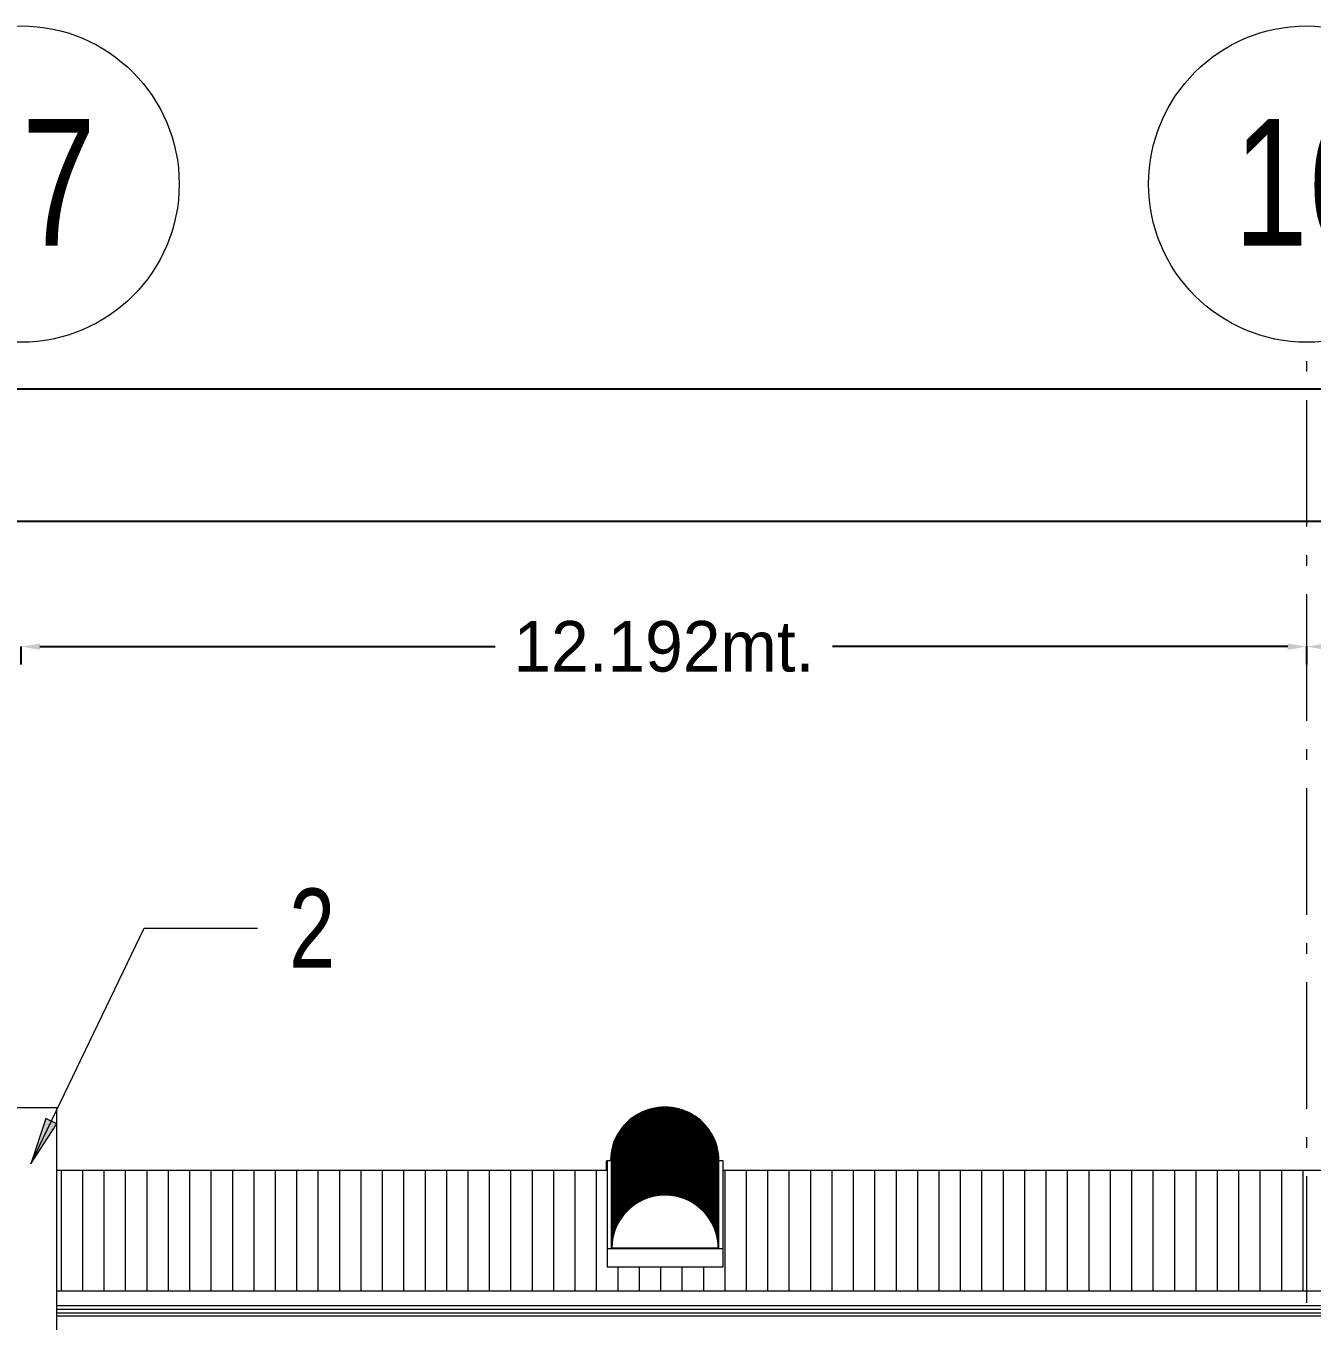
# Model space of a CAD drawing. Header units: metres. Extents: x -199 to 506, y -5 to 23.
# Drawn here: x -182.83 to -170.64, y 10.89 to 23.17 of the extents above; entities that cross this region are included whole.
import ezdxf

# ---------------------------------------------------------------- set-up
doc = ezdxf.new("R2010")
doc.units = ezdxf.units.M
doc.linetypes.add('01_Grid', pattern=[1.74, 1.2, -0.27, 0, -0.27])
for name, color, linetype, lineweight in [('03EJES-1', 1, '01_Grid', 5), ('04NOEJE', 2, 'Continuous', 18), ('04NOEJE-1', 2, 'Continuous', 5), ('06MUREXT', 92, 'Continuous', 9), ('14HATCH-1', 14, 'Continuous', 5), ('26VENT', 144, 'Continuous', 5), ('29NOTAS-1', 10, 'Continuous', 5), ('29NOTAS-2', 7, 'Continuous', 5), ('31COTAS', 1, 'Continuous', 5), ('53BAPS', 1, 'Continuous', 5), ('54ESTRUCTURA', 1, 'Continuous', 9)]:
    doc.layers.add(name, color=color, linetype=linetype, lineweight=lineweight)
doc.styles.add('Arial', font='arial.ttf', dxfattribs={"width": 0.75, "height": 1.2})
doc.styles.add('Arial_1', font='arial.ttf', dxfattribs={"width": 0.75, "height": 0.75})
doc.dimstyles.get("Standard").update_dxf_attribs({"dimtxt": 0.48, "dimasz": 0.18, "dimexe": 0, "dimexo": 0, "dimgap": 0, "dimtad": 0, "dimtih": 1, "dimtoh": 1, "dimdec": 3, "dimzin": 0, "dimdsep": 46, "dimtxsty": 'Standard', "dimcen": 0.09, "dimadec": 0, "dimazin": 0, "dimtfac": 1, "dimtdec": 4, "dimtofl": 0, "dimtmove": 0, "dimatfit": 3, "dimfxl": 1, "dimtolj": 1, "dimtzin": 0, "dimarcsym": 0})

# ---------------------------------------------------------------- blocks, each defined once
blk = doc.blocks.new('Skylight - Barrel Vault - 27_62x1_10 - Barrel Vault-V36-600rNorthElevEjeA Paint')
at = {"layer": '26VENT'}
for p, q in [((-79.748, 12.406), (-79.787, 12.406)), ((-79.787, 12.406), (-79.787, 11.575)), ((-78.687, 12.406), (-78.726, 12.406)), ((-78.687, 11.575), (-78.687, 12.406)), ((-79.748, 12.405), (-79.748, 12.404)), ((-79.748, 12.393), (-79.748, 12.391)), ((-79.748, 12.381), (-79.748, 12.379)), ((-79.748, 12.369), (-79.748, 12.367)), ((-79.748, 12.356), (-79.748, 12.355)), ((-79.748, 12.344), (-79.748, 12.343)), ((-79.748, 12.332), (-79.748, 12.331)), ((-79.748, 12.32), (-79.748, 12.318)), ((-79.748, 12.308), (-79.748, 12.306)), ((-79.748, 12.296), (-79.748, 12.294)), ((-79.748, 12.283), (-79.748, 12.282)), ((-79.742, 12.405), (-79.742, 11.577)), ((-78.732, 11.577), (-78.732, 12.405)), ((-78.726, 12.404), (-78.726, 12.405)), ((-78.726, 12.391), (-78.726, 12.393)), ((-78.726, 12.379), (-78.726, 12.381)), ((-78.726, 12.367), (-78.726, 12.369)), ((-78.726, 12.355), (-78.726, 12.356)), ((-78.726, 12.343), (-78.726, 12.344)), ((-78.726, 12.331), (-78.726, 12.332)), ((-78.726, 12.318), (-78.726, 12.32)), ((-78.726, 12.306), (-78.726, 12.308)), ((-78.726, 12.294), (-78.726, 12.296)), ((-78.726, 12.282), (-78.726, 12.283)), ((-79.748, 12.271), (-79.748, 12.27)), ((-79.748, 12.259), (-79.748, 12.258)), ((-79.748, 12.247), (-79.748, 12.245)), ((-79.748, 12.235), (-79.748, 12.233)), ((-79.748, 12.223), (-79.748, 12.221)), ((-79.748, 12.211), (-79.748, 12.209)), ((-79.748, 12.198), (-79.748, 12.197)), ((-79.748, 12.186), (-79.748, 12.185)), ((-79.748, 12.174), (-79.748, 12.173)), ((-79.748, 12.162), (-79.748, 12.16)), ((-78.726, 12.27), (-78.726, 12.271)), ((-78.726, 12.258), (-78.726, 12.259)), ((-78.726, 12.245), (-78.726, 12.247)), ((-78.726, 12.233), (-78.726, 12.235)), ((-78.726, 12.221), (-78.726, 12.223)), ((-78.726, 12.209), (-78.726, 12.211)), ((-78.726, 12.197), (-78.726, 12.198)), ((-78.726, 12.185), (-78.726, 12.186)), ((-78.726, 12.173), (-78.726, 12.174)), ((-78.726, 12.16), (-78.726, 12.162)), ((-79.748, 12.15), (-79.748, 12.148)), ((-79.748, 12.138), (-79.748, 12.136)), ((-79.748, 12.125), (-79.748, 12.124)), ((-79.748, 12.113), (-79.748, 12.112)), ((-79.748, 12.101), (-79.748, 12.1)), ((-79.748, 12.089), (-79.748, 12.087)), ((-79.748, 12.077), (-79.748, 12.075)), ((-79.748, 12.065), (-79.748, 12.063)), ((-79.748, 12.052), (-79.748, 12.051)), ((-79.748, 12.04), (-79.748, 12.039)), ((-78.726, 12.148), (-78.726, 12.15)), ((-78.726, 12.136), (-78.726, 12.138)), ((-78.726, 12.124), (-78.726, 12.125)), ((-78.726, 12.112), (-78.726, 12.113)), ((-78.726, 12.1), (-78.726, 12.101)), ((-78.726, 12.087), (-78.726, 12.089)), ((-78.726, 12.075), (-78.726, 12.077)), ((-78.726, 12.063), (-78.726, 12.065)), ((-78.726, 12.051), (-78.726, 12.052)), ((-78.726, 12.039), (-78.726, 12.04)), ((-79.748, 12.028), (-79.748, 12.027)), ((-79.748, 12.016), (-79.748, 12.014)), ((-79.748, 12.004), (-79.748, 12.002)), ((-79.748, 11.992), (-79.748, 11.99)), ((-79.748, 11.979), (-79.748, 11.978)), ((-79.748, 11.967), (-79.748, 11.966)), ((-79.748, 11.955), (-79.748, 11.954)), ((-79.748, 11.943), (-79.748, 11.941)), ((-79.748, 11.931), (-79.748, 11.929)), ((-79.748, 11.919), (-79.748, 11.917)), ((-78.726, 12.027), (-78.726, 12.028)), ((-78.726, 12.014), (-78.726, 12.016)), ((-78.726, 12.002), (-78.726, 12.004)), ((-78.726, 11.99), (-78.726, 11.992)), ((-78.726, 11.978), (-78.726, 11.979)), ((-78.726, 11.966), (-78.726, 11.967)), ((-78.726, 11.954), (-78.726, 11.955)), ((-78.726, 11.941), (-78.726, 11.943)), ((-78.726, 11.929), (-78.726, 11.931)), ((-78.726, 11.917), (-78.726, 11.919)), ((-79.748, 11.907), (-79.748, 11.905)), ((-79.748, 11.894), (-79.748, 11.893)), ((-79.748, 11.882), (-79.748, 11.881)), ((-79.748, 11.87), (-79.748, 11.869)), ((-79.748, 11.858), (-79.748, 11.856)), ((-79.748, 11.846), (-79.748, 11.844)), ((-79.748, 11.834), (-79.748, 11.832)), ((-79.748, 11.821), (-79.748, 11.82)), ((-79.748, 11.809), (-79.748, 11.808)), ((-79.748, 11.797), (-79.748, 11.796)), ((-78.726, 11.905), (-78.726, 11.907)), ((-78.726, 11.893), (-78.726, 11.894)), ((-78.726, 11.881), (-78.726, 11.882)), ((-78.726, 11.869), (-78.726, 11.87)), ((-78.726, 11.856), (-78.726, 11.858)), ((-78.726, 11.844), (-78.726, 11.846)), ((-78.726, 11.832), (-78.726, 11.834)), ((-78.726, 11.82), (-78.726, 11.821)), ((-78.726, 11.808), (-78.726, 11.809)), ((-78.726, 11.796), (-78.726, 11.797)), ((-79.748, 11.785), (-79.748, 11.783)), ((-79.748, 11.773), (-79.748, 11.771)), ((-79.748, 11.761), (-79.748, 11.759)), ((-79.748, 11.748), (-79.748, 11.747)), ((-79.748, 11.736), (-79.748, 11.735)), ((-79.748, 11.724), (-79.748, 11.723)), ((-79.748, 11.712), (-79.748, 11.71)), ((-79.748, 11.7), (-79.748, 11.698)), ((-79.748, 11.688), (-79.748, 11.686)), ((-79.748, 11.676), (-79.748, 11.674)), ((-78.726, 11.783), (-78.726, 11.785)), ((-78.726, 11.771), (-78.726, 11.773)), ((-78.726, 11.759), (-78.726, 11.761)), ((-78.726, 11.747), (-78.726, 11.748)), ((-78.726, 11.735), (-78.726, 11.736)), ((-78.726, 11.723), (-78.726, 11.724)), ((-78.726, 11.71), (-78.726, 11.712)), ((-78.726, 11.698), (-78.726, 11.7)), ((-78.726, 11.686), (-78.726, 11.688)), ((-78.726, 11.674), (-78.726, 11.676)), ((-79.787, 11.575), (-78.687, 11.575)), ((-79.787, 11.575), (-79.787, 11.398)), ((-79.748, 11.663), (-79.748, 11.662)), ((-79.748, 11.651), (-79.748, 11.65)), ((-79.748, 11.639), (-79.748, 11.638)), ((-79.748, 11.627), (-79.748, 11.625)), ((-79.748, 11.615), (-79.748, 11.613)), ((-79.748, 11.603), (-79.748, 11.601)), ((-79.748, 11.59), (-79.748, 11.589)), ((-79.748, 11.578), (-79.748, 11.577)), ((-79.742, 11.577), (-79.748, 11.577)), ((-79.237, 11.577), (-79.742, 11.577)), ((-78.732, 11.577), (-79.237, 11.577)), ((-78.726, 11.577), (-78.732, 11.577)), ((-78.726, 11.662), (-78.726, 11.663)), ((-78.726, 11.65), (-78.726, 11.651)), ((-78.726, 11.638), (-78.726, 11.639)), ((-78.726, 11.625), (-78.726, 11.627)), ((-78.726, 11.613), (-78.726, 11.615)), ((-78.726, 11.601), (-78.726, 11.603)), ((-78.726, 11.589), (-78.726, 11.59)), ((-78.726, 11.577), (-78.726, 11.578)), ((-78.687, 11.398), (-78.687, 11.575)), ((-78.687, 11.398), (-79.787, 11.398))]:
    blk.add_line(p, q, dxfattribs=at)
for centre, major_axis, start_param, end_param in [((-79.237, 12.405), (0.511, 0), 0, 3.141593), ((-79.237, 12.404), (0.511, 0), 0, 3.141593), ((-79.237, 12.393), (0.511, 0), 0, 3.141593), ((-79.237, 12.391), (0.511, 0), 0, 3.141593), ((-79.237, 12.404), (0.505, 0), 0.616598, 2.524995), ((-79.237, 12.381), (0.511, 0), 0, 3.141593), ((-79.237, 12.379), (0.511, 0), 0, 3.141593), ((-79.237, 12.369), (0.511, 0), 0, 3.141593), ((-79.237, 12.367), (0.511, 0), 0, 3.141593), ((-79.237, 12.356), (0.511, 0), 0, 3.141593), ((-79.237, 12.355), (0.511, 0), 0, 3.141593), ((-79.237, 12.344), (0.511, 0), 0, 3.141593), ((-79.237, 12.343), (0.511, 0), 0, 3.141593), ((-79.237, 12.332), (0.511, 0), 0, 3.141593), ((-79.237, 12.331), (0.511, 0), 0, 3.141593), ((-79.237, 12.32), (0.511, 0), 0, 3.141593), ((-79.237, 12.318), (0.511, 0), 0, 3.141593), ((-79.237, 12.308), (0.511, 0), 0, 3.141593), ((-79.237, 12.306), (0.511, 0), 0, 3.141593), ((-79.237, 12.296), (0.511, 0), 0, 3.141593), ((-79.237, 12.294), (0.511, 0), 0, 3.141593), ((-79.237, 12.283), (0.511, 0), 0, 3.141593), ((-79.237, 12.282), (0.511, 0), 0, 3.141593), ((-79.237, 12.271), (0.511, 0), 0, 3.141593), ((-79.237, 12.27), (0.511, 0), 0, 3.141593), ((-79.237, 12.391), (0.505, 0), 0.616598, 2.524995), ((-79.237, 12.379), (0.505, 0), 0.616598, 2.524995), ((-79.237, 12.367), (0.505, 0), 0.616598, 2.524995), ((-79.237, 12.355), (0.505, 0), 0.616598, 2.524995), ((-79.237, 12.343), (0.505, 0), 0.616598, 2.524995), ((-79.237, 12.331), (0.505, 0), 0.616598, 2.524995), ((-79.237, 12.318), (0.505, 0), 0.616598, 2.524995), ((-79.237, 12.294), (0.505, 0), 0.616598, 2.524995), ((-79.237, 12.282), (0.505, 0), 0.616598, 2.524995), ((-79.237, 12.27), (0.505, 0), 0.616598, 2.524995), ((-79.237, 12.306), (0.505, 0), 0.628401, 2.513191), ((-79.237, 12.259), (0.511, 0), 0, 3.141593), ((-79.237, 12.258), (0.511, 0), 0, 3.141593), ((-79.237, 12.247), (0.511, 0), 0, 3.141593), ((-79.237, 12.245), (0.511, 0), 0, 3.141593), ((-79.237, 12.235), (0.511, 0), 0, 3.141593), ((-79.237, 12.233), (0.511, 0), 0, 3.141593), ((-79.237, 12.223), (0.511, 0), 0, 3.141593), ((-79.237, 12.221), (0.511, 0), 0, 3.141593), ((-79.237, 12.211), (0.511, 0), 0, 3.141593), ((-79.237, 12.209), (0.511, 0), 0, 3.141593), ((-79.237, 12.198), (0.511, 0), 0, 3.141593), ((-79.237, 12.197), (0.511, 0), 0, 3.141593), ((-79.237, 12.186), (0.511, 0), 0, 3.141593), ((-79.237, 12.185), (0.511, 0), 0, 3.141593), ((-79.237, 12.174), (0.511, 0), 0, 3.141593), ((-79.237, 12.173), (0.511, 0), 0, 3.141593), ((-79.237, 12.162), (0.511, 0), 0, 3.141593), ((-79.237, 12.16), (0.511, 0), 0, 3.141593), ((-79.237, 12.15), (0.511, 0), 0, 3.141593), ((-79.237, 12.148), (0.511, 0), 0, 3.141593), ((-79.237, 12.258), (0.505, 0), 0.616598, 2.524995), ((-79.237, 12.245), (0.505, 0), 0.616598, 2.524995), ((-79.237, 12.233), (0.505, 0), 0.616598, 2.524995), ((-79.237, 12.221), (0.505, 0), 0.616598, 2.524995), ((-79.237, 12.209), (0.505, 0), 0.616598, 2.524995), ((-79.237, 12.197), (0.505, 0), 0.616598, 2.524995), ((-79.237, 12.185), (0.505, 0), 0.616598, 2.524995), ((-79.237, 12.173), (0.505, 0), 0.616598, 2.524995), ((-79.237, 12.16), (0.505, 0), 0.616598, 2.524995), ((-79.237, 12.148), (0.505, 0), 0.616598, 2.524995), ((-79.237, 12.138), (0.511, 0), 0, 3.141593), ((-79.237, 12.136), (0.511, 0), 0, 3.141593), ((-79.237, 12.125), (0.511, 0), 0, 3.141593), ((-79.237, 12.124), (0.511, 0), 0, 3.141593), ((-79.237, 12.113), (0.511, 0), 0, 3.141593), ((-79.237, 12.112), (0.511, 0), 0, 3.141593), ((-79.237, 12.101), (0.511, 0), 0, 3.141593), ((-79.237, 12.1), (0.511, 0), 0, 3.141593), ((-79.237, 12.089), (0.511, 0), 0, 3.141593), ((-79.237, 12.087), (0.511, 0), 0, 3.141593), ((-79.237, 12.077), (0.511, 0), 0, 3.141593), ((-79.237, 12.075), (0.511, 0), 0, 3.141593), ((-79.237, 12.065), (0.511, 0), 0, 3.141593), ((-79.237, 12.063), (0.511, 0), 0, 3.141593), ((-79.237, 12.052), (0.511, 0), 0, 3.141593), ((-79.237, 12.051), (0.511, 0), 0, 3.141593), ((-79.237, 12.04), (0.511, 0), 0, 3.141593), ((-79.237, 12.039), (0.511, 0), 0, 3.141593), ((-79.237, 12.028), (0.511, 0), 0, 3.141593), ((-79.237, 12.027), (0.511, 0), 0, 3.141593), ((-79.237, 12.136), (0.505, 0), 0.616598, 2.524995), ((-79.237, 12.124), (0.505, 0), 0.616598, 2.524995), ((-79.237, 12.112), (0.505, 0), 0.616598, 2.524995), ((-79.237, 12.1), (0.505, 0), 0.616598, 2.524995), ((-79.237, 12.306), (0.505, 0), 2.513274, 2.524995), ((-79.237, 12.087), (0.505, 0), 0.616598, 2.524995), ((-79.237, 12.075), (0.505, 0), 0.616598, 2.524995), ((-79.237, 12.063), (0.505, 0), 0.616598, 2.524995), ((-79.237, 12.051), (0.505, 0), 0.616598, 2.524995), ((-79.237, 12.039), (0.505, 0), 0.616598, 2.524995), ((-79.237, 12.027), (0.505, 0), 0.616598, 2.524995), ((-79.237, 12.306), (0.505, 0), 0.616598, 0.628319), ((-79.237, 12.016), (0.511, 0), 0, 3.141593), ((-79.237, 12.014), (0.511, 0), 0, 3.141593), ((-79.237, 12.004), (0.511, 0), 0, 3.141593), ((-79.237, 12.002), (0.511, 0), 0, 3.141593), ((-79.237, 11.992), (0.511, 0), 0, 3.141593), ((-79.237, 11.99), (0.511, 0), 0, 3.141593), ((-79.237, 11.979), (0.511, 0), 0, 3.141593), ((-79.237, 11.978), (0.511, 0), 0, 3.141593), ((-79.237, 11.966), (0.511, 0), 0, 3.141593), ((-79.237, 11.955), (0.511, 0), 0, 3.141593), ((-79.237, 11.954), (0.511, 0), 0, 3.141593), ((-79.237, 11.943), (0.511, 0), 0, 3.141593), ((-79.237, 11.941), (0.511, 0), 0, 3.141593), ((-79.237, 11.931), (0.511, 0), 0, 3.141593), ((-79.237, 11.929), (0.511, 0), 0, 3.141593), ((-79.237, 11.919), (0.511, 0), 0, 3.141593), ((-79.237, 11.917), (0.511, 0), 0, 3.141593), ((-79.237, 11.907), (0.511, 0), 0, 3.141593), ((-79.237, 11.905), (0.511, 0), 0, 3.141593), ((-79.237, 11.967), (0.511, 0), 0.628419, 2.513174), ((-79.237, 12.014), (0.505, 0), 0.616598, 2.524995), ((-79.237, 12.002), (0.505, 0), 0.616598, 2.524995), ((-79.237, 11.99), (0.505, 0), 0.616598, 2.524995), ((-79.237, 11.978), (0.505, 0), 0.616598, 2.524995), ((-79.237, 11.966), (0.505, 0), 0.616598, 2.524995), ((-79.237, 11.954), (0.505, 0), 0.616598, 2.524995), ((-79.237, 11.941), (0.505, 0), 0.616598, 2.524995), ((-79.237, 11.929), (0.505, 0), 0.616598, 2.524995), ((-79.237, 11.917), (0.505, 0), 0.616598, 2.524995), ((-79.237, 11.905), (0.505, 0), 0.616598, 2.524995), ((-79.237, 11.894), (0.511, 0), 0, 3.141593), ((-79.237, 11.893), (0.511, 0), 0, 3.141593), ((-79.237, 11.882), (0.511, 0), 0, 3.141593), ((-79.237, 11.881), (0.511, 0), 0, 3.141593), ((-79.237, 11.87), (0.511, 0), 0, 3.141593), ((-79.237, 11.869), (0.511, 0), 0, 3.141593), ((-79.237, 11.858), (0.511, 0), 0, 3.141593), ((-79.237, 11.856), (0.511, 0), 0, 3.141593), ((-79.237, 11.846), (0.511, 0), 0, 3.141593), ((-79.237, 11.844), (0.511, 0), 0, 3.141593), ((-79.237, 11.834), (0.511, 0), 0, 3.141593), ((-79.237, 11.832), (0.511, 0), 0, 3.141593), ((-79.237, 11.821), (0.511, 0), 0, 3.141593), ((-79.237, 11.82), (0.511, 0), 0, 3.141593), ((-79.237, 11.809), (0.511, 0), 0, 3.141593), ((-79.237, 11.808), (0.511, 0), 0, 3.141593), ((-79.237, 11.797), (0.511, 0), 0, 3.141593), ((-79.237, 11.796), (0.511, 0), 0, 3.141593), ((-79.237, 11.785), (0.511, 0), 0, 3.141593), ((-79.237, 11.783), (0.511, 0), 0, 3.141593), ((-79.237, 11.773), (0.511, 0), 0, 3.141593), ((-79.237, 11.893), (0.505, 0), 0.616598, 2.524995), ((-79.237, 11.881), (0.505, 0), 0.616598, 2.524995), ((-79.237, 11.869), (0.505, 0), 0.616598, 2.524995), ((-79.237, 11.856), (0.505, 0), 0.616598, 2.524995), ((-79.237, 11.844), (0.505, 0), 0.616598, 2.524995), ((-79.237, 11.832), (0.505, 0), 0.616598, 2.524995), ((-79.237, 11.82), (0.505, 0), 0.616598, 2.524995), ((-79.237, 11.808), (0.505, 0), 0.616598, 2.524995), ((-79.237, 11.796), (0.505, 0), 0.616598, 2.524995), ((-79.237, 11.783), (0.505, 0), 0.616598, 2.524995), ((-79.237, 11.771), (0.511, 0), 0, 3.141593), ((-79.237, 11.761), (0.511, 0), 0, 3.141593), ((-79.237, 11.759), (0.511, 0), 0, 3.141593), ((-79.237, 11.967), (0.511, 0), 2.513274, 3.141593), ((-79.237, 11.748), (0.511, 0), 0, 3.141593), ((-79.237, 11.747), (0.511, 0), 0, 3.141593), ((-79.237, 11.736), (0.511, 0), 0, 3.141593), ((-79.237, 11.735), (0.511, 0), 0, 3.141593), ((-79.237, 11.724), (0.511, 0), 0, 3.141593), ((-79.237, 11.723), (0.511, 0), 0, 3.141593), ((-79.237, 11.712), (0.511, 0), 0, 3.141593), ((-79.237, 11.71), (0.511, 0), 0, 3.141593), ((-79.237, 11.7), (0.511, 0), 0, 3.141593), ((-79.237, 11.698), (0.511, 0), 0, 3.141593), ((-79.237, 11.688), (0.511, 0), 0, 3.141593), ((-79.237, 11.686), (0.511, 0), 0, 3.141593), ((-79.237, 11.676), (0.511, 0), 0, 3.141593), ((-79.237, 11.674), (0.511, 0), 0, 3.141593), ((-79.237, 11.663), (0.511, 0), 0, 3.141593), ((-79.237, 11.662), (0.511, 0), 0, 3.141593), ((-79.237, 11.651), (0.511, 0), 0, 3.141593), ((-79.237, 11.65), (0.511, 0), 0, 3.141593), ((-79.237, 11.759), (0.505, 0), 0.616598, 2.524995), ((-79.237, 11.747), (0.505, 0), 0.616598, 2.524995), ((-79.237, 11.735), (0.505, 0), 0.616598, 2.524995), ((-79.237, 11.723), (0.505, 0), 0.616598, 2.524995), ((-79.237, 11.71), (0.505, 0), 0.616598, 2.524995), ((-79.237, 11.698), (0.505, 0), 0.616598, 2.524995), ((-79.237, 11.686), (0.505, 0), 0.616598, 2.524995), ((-79.237, 11.674), (0.505, 0), 0.616598, 2.524995), ((-79.237, 11.662), (0.505, 0), 0.616598, 2.524995), ((-79.237, 11.771), (0.505, 0), 0.624604, 2.516989), ((-79.237, 11.967), (0.511, 0), 0, 0.628319), ((-79.237, 11.639), (0.511, 0), 0, 3.141593), ((-79.237, 11.638), (0.511, 0), 0, 3.141593), ((-79.237, 11.627), (0.511, 0), 0, 3.141593), ((-79.237, 11.625), (0.511, 0), 0, 3.141593), ((-79.237, 11.615), (0.511, 0), 0, 3.141593), ((-79.237, 11.613), (0.511, 0), 0, 3.141593), ((-79.237, 11.603), (0.511, 0), 0, 3.141593), ((-79.237, 11.601), (0.511, 0), 0, 3.141593), ((-79.237, 11.578), (-0.511, 0), 3.141593, 6.283185), ((-79.237, 11.59), (0.511, 0), 0, 3.141593), ((-79.237, 11.589), (0.511, 0), 0, 3.141593), ((-79.237, 11.577), (0.511, 0), 0, 3.141593), ((-79.237, 11.577), (-0.505, 0), 3.141593, 6.283185), ((-79.237, 11.577), (0.505, 0), 0, 3.141593), ((-79.237, 11.65), (0.505, 0), 0.616598, 2.524995), ((-79.237, 11.625), (0.505, 0), 0.616598, 2.524995), ((-79.237, 11.613), (0.505, 0), 0.616598, 2.524995), ((-79.237, 11.601), (0.505, 0), 0.616598, 2.524995), ((-79.237, 11.589), (0.505, 0), 0.616598, 2.524995), ((-79.237, 11.638), (0.505, 0), 0.623656, 2.517936)]:
    blk.add_ellipse(centre, major_axis=major_axis, ratio=0.999547, start_param=start_param, end_param=end_param, dxfattribs=at)
blk = doc.blocks.new('Skylight - Barrel Vault - 27_62x1_10 - Barrel Vault-V40-600rNorthElevEjeA Paint')
at = {"layer": '26VENT'}
for q in [(-6.635, 12.405), (-6.642, 12.317)]:
    blk.add_line((-6.642, 12.405), q, dxfattribs=at)
for major_axis, start_param, end_param in [((0.511, 0), 1.7181, 3.137173), ((0.505, 0), 2.670354, 3.137138), ((0.505, 0), 2.670354, 3.137138)]:
    blk.add_ellipse((-6.092, 12.404), major_axis=major_axis, ratio=0.999547, start_param=start_param, end_param=end_param, dxfattribs=at)
blk = doc.blocks.new('Grid - Standard-4449989-600rNorthElevEjeA Paint')
at = {"layer": '04NOEJE'}
blk.add_circle((0, 21.67), 1.5, dxfattribs=at)
blk = doc.blocks.new('DIMBLOCK1-600rNorthElevEjeA Paint')
at = {"layer": '31COTAS', "color": 0, "lineweight": -2}
for p, q in [((-195.072, 19.558), (-195.072, 19.728)), ((-194.892, 19.728), (-93.4, 19.728)), ((12.012, 19.728), (-89.48, 19.728)), ((12.192, 19.558), (12.192, 19.728))]:
    blk.add_line(p, q, dxfattribs=at)
at = {"layer": '31COTAS', "color": 0}
for points in [[(-194.892, 19.758), (-194.892, 19.698), (-195.072, 19.728)], [(12.012, 19.698), (12.012, 19.758), (12.192, 19.728)]]:
    blk.add_solid(points, dxfattribs=at)
at = {"layer": 'Defpoints', "color": 0}
for p in [(-195.072, 19.728), (-195.072, 19.558), (12.192, 19.558)]:
    blk.add_point(p, dxfattribs=at)
at = {"layer": '31COTAS', "color": 0, "insert": (-91.44, 19.728), "char_height": 0.48, "attachment_point": 5}
blk.add_mtext('\\A1;207.264mt.', dxfattribs=at)
blk = doc.blocks.new('DIMBLOCK16-600rNorthElevEjeA Paint')
at = {"layer": '31COTAS', "color": 0, "lineweight": -2}
for p, q in [((-170.688, 17.113), (-170.688, 17.283)), ((-170.508, 17.283), (-166.192, 17.283)), ((-158.676, 17.283), (-162.992, 17.283)), ((-158.496, 17.113), (-158.496, 17.283))]:
    blk.add_line(p, q, dxfattribs=at)
at = {"layer": '31COTAS', "color": 0}
for points in [[(-170.508, 17.313), (-170.508, 17.253), (-170.688, 17.283)], [(-158.676, 17.253), (-158.676, 17.313), (-158.496, 17.283)]]:
    blk.add_solid(points, dxfattribs=at)
at = {"layer": 'Defpoints', "color": 0}
for p in [(-170.688, 17.283), (-170.688, 17.113), (-158.496, 17.113)]:
    blk.add_point(p, dxfattribs=at)
at = {"layer": '31COTAS', "color": 0, "insert": (-164.592, 17.283), "char_height": 0.48, "attachment_point": 5}
blk.add_mtext('\\A1;12.192mt.', dxfattribs=at)
blk = doc.blocks.new('DIMBLOCK17-600rNorthElevEjeA Paint')
at = {"layer": '31COTAS', "color": 0, "lineweight": -2}
for p, q in [((-182.88, 17.113), (-182.88, 17.283)), ((-182.7, 17.283), (-178.384, 17.283)), ((-170.868, 17.283), (-175.184, 17.283)), ((-170.688, 17.113), (-170.688, 17.283))]:
    blk.add_line(p, q, dxfattribs=at)
at = {"layer": '31COTAS', "color": 0}
for points in [[(-182.7, 17.313), (-182.7, 17.253), (-182.88, 17.283)], [(-170.868, 17.253), (-170.868, 17.313), (-170.688, 17.283)]]:
    blk.add_solid(points, dxfattribs=at)
at = {"layer": 'Defpoints', "color": 0}
for p in [(-182.88, 17.283), (-182.88, 17.113), (-170.688, 17.113)]:
    blk.add_point(p, dxfattribs=at)
at = {"layer": '31COTAS', "color": 0, "insert": (-176.784, 17.283), "char_height": 0.48, "attachment_point": 5}
blk.add_mtext('\\A1;12.192mt.', dxfattribs=at)
blk = doc.blocks.new('DIMBLOCK20-600rNorthElevEjeA Paint')
at = {"layer": '31COTAS', "color": 0, "lineweight": -2}
for p, q in [((-195.072, 18.303), (-195.072, 18.473)), ((-194.892, 18.473), (-142.088, 18.473)), ((-85.524, 18.473), (-138.328, 18.473)), ((-85.344, 18.303), (-85.344, 18.473))]:
    blk.add_line(p, q, dxfattribs=at)
at = {"layer": '31COTAS', "color": 0}
for points in [[(-194.892, 18.503), (-194.892, 18.443), (-195.072, 18.473)], [(-85.524, 18.443), (-85.524, 18.503), (-85.344, 18.473)]]:
    blk.add_solid(points, dxfattribs=at)
at = {"layer": 'Defpoints', "color": 0}
for p in [(-195.072, 18.473), (-195.072, 18.303), (-85.344, 18.303)]:
    blk.add_point(p, dxfattribs=at)
at = {"layer": '31COTAS', "color": 0, "insert": (-140.208, 18.473), "char_height": 0.48, "attachment_point": 5}
blk.add_mtext('\\A1;109.728mt.', dxfattribs=at)

msp = doc.modelspace()

# ---------------------------------------------------------------- hatches: boundary and pattern name
at = {"layer": '14HATCH-1'}
h = msp.add_hatch(dxfattribs=at)
h.set_pattern_fill('FP_1', color=256, style=0, pattern_type=2)
h.set_pattern_definition([(90, (0, 11.628), (-0.203, 0), [])])
h.paths.add_polyline_path([(-13.8854, 11.1703), (-0.339, 11.1729), (-0.339, 12.3171), (-5.535, 12.3171), (-5.535, 11.3977), (-6.635, 11.3992), (-6.635, 12.3171), (-17.727, 12.3171), (-17.727, 11.3977), (-18.827, 11.3992), (-18.827, 12.3171), (-29.919, 12.3171), (-29.919, 11.3977), (-31.019, 11.3992), (-31.019, 12.3171), (-42.111, 12.3171), (-42.111, 11.3977), (-43.211, 11.3992), (-43.211, 12.3171), (-54.303, 12.3171), (-54.303, 11.3977), (-55.403, 11.3992), (-55.403, 12.3171), (-66.495, 12.3171), (-66.495, 11.3977), (-67.595, 11.3994), (-67.595, 12.3171), (-78.687, 12.3171), (-78.687, 11.3977), (-79.787, 11.3992), (-79.787, 12.3171), (-90.879, 12.3171), (-90.879, 11.3977), (-91.979, 11.3992), (-91.979, 12.3171), (-103.071, 12.3171), (-103.071, 11.3977), (-104.171, 11.3992), (-104.171, 12.3171), (-115.263, 12.3171), (-115.263, 11.3977), (-116.363, 11.3992), (-116.363, 12.3171), (-127.455, 12.3171), (-127.455, 11.3977), (-128.555, 11.3992), (-128.5557, 12.3171), (-139.647, 12.3171), (-139.647, 11.3977), (-140.747, 11.3992), (-140.747, 12.3171), (-151.839, 12.3171), (-151.839, 11.3977), (-152.939, 11.3992), (-152.939, 12.3171), (-164.031, 12.3171), (-164.031, 11.3977), (-165.131, 11.3992), (-165.131, 12.3171), (-176.223, 12.3171), (-176.223, 11.3977), (-177.323, 11.3986), (-177.323, 12.3171), (-182.5411, 12.3171), (-182.5411, 11.1703), (-14.765, 11.1703)])
h.paths.add_polyline_path([(-183.6369, 12.1), (-183.219, 12.1), (-183.219, 12.3171), (-194.9303, 12.3171), (-194.9303, 12.1), (-185.396, 12.1)])
h.paths.add_polyline_path([(6.657, 12.1), (12.0503, 12.1), (12.0503, 12.3171), (6.657, 12.3171), (6.657, 12.1336)])
h.paths.add_polyline_path([(5.557, 12.1), (5.557, 12.3171), (0.339, 12.3171), (0.339, 12.1), (5.4645, 12.1)])
at = {"layer": '29NOTAS-1'}
msp.add_hatch(color=256, dxfattribs=at).paths.add_polyline_path([(-182.787, 12.3775), (-182.5387, 12.7574), (-182.6455, 12.8087)])

# ---------------------------------------------------------------- linework, layer by layer
at = {"layer": '03EJES-1'}
msp.add_line((-170.688, -1.8192), (-170.688, 20.1698), dxfattribs=at)
at = {"layer": '06MUREXT'}
for p, q in [((-182.5411, 12.91), (-183.219, 12.91)), ((-182.5411, 0.2), (-182.5411, 12.91))]:
    msp.add_line(p, q, dxfattribs=at)
at = {"layer": '29NOTAS-1'}
for p, q in [((-182.787, 12.3775), (-181.7122, 14.6138)), ((-181.7122, 14.6138), (-180.6375, 14.6138)), ((-182.6455, 12.8087), (-182.787, 12.3775)), ((-182.5387, 12.7574), (-182.6455, 12.8087)), ((-182.787, 12.3775), (-182.5387, 12.7574))]:
    msp.add_line(p, q, dxfattribs=at)
at = {"layer": '53BAPS'}
for p, q in [((-0.339, 11.032), (-182.5411, 11.032)), ((-0.339, 10.9966), (-182.5411, 10.9966)), ((-0.339, 10.9628), (-182.5411, 10.9628)), ((-0.339, 10.9324), (-182.5411, 10.9324))]:
    msp.add_line(p, q, dxfattribs=at)
at = {"layer": '54ESTRUCTURA'}
for p, q in [((-182.5411, 12.3171), (-177.323, 12.3171)), ((-176.223, 12.3171), (-165.131, 12.3171)), ((-0.339, 11.1703), (-182.5411, 11.1703))]:
    msp.add_line(p, q, dxfattribs=at)

# ---------------------------------------------------------------- block references
at = {"layer": '04NOEJE'}
for p in [(-182.88, 0), (-170.688, 0)]:
    msp.add_blockref('Grid - Standard-4449989-600rNorthElevEjeA Paint', p, dxfattribs=at)
at = {"layer": '26VENT'}
for name, p in [('Skylight - Barrel Vault - 27_62x1_10 - Barrel Vault-V40-600rNorthElevEjeA Paint', (-170.688, 0)), ('Skylight - Barrel Vault - 27_62x1_10 - Barrel Vault-V36-600rNorthElevEjeA Paint', (-97.536, 0))]:
    msp.add_blockref(name, p, dxfattribs=at)

# ---------------------------------------------------------------- texts
at = {"layer": '04NOEJE-1', "char_height": 1.2, "width": 1.695569, "attachment_point": 1, "style": 'Arial'}
for s, insert in [('17', (-183.5704, 22.2864)), ('16', (-171.3784, 22.2864))]:
    msp.add_mtext(s, dxfattribs=dict(at, insert=insert))
at = {"layer": '29NOTAS-2', "insert": (-180.3375, 14.9888), "char_height": 0.75, "width": 0.505063, "attachment_point": 1, "style": 'Arial_1'}
msp.add_mtext('2', dxfattribs=at)

# ---------------------------------------------------------------- dimensions: what is measured, and where the dimension line sits
at = {"layer": '31COTAS'}
for base, p1, p2, picture, middle in [((-195.072, 19.7281), (12.192, 19.5584), (-195.072, 19.5584), 'DIMBLOCK1-600rNorthElevEjeA Paint', (-91.44, 19.7281)), ((-195.072, 18.4729), (-85.344, 18.3032), (-195.072, 18.3032), 'DIMBLOCK20-600rNorthElevEjeA Paint', (-140.208, 18.4729)), ((-182.88, 17.2826), (-170.688, 17.1129), (-182.88, 17.1129), 'DIMBLOCK17-600rNorthElevEjeA Paint', (-176.784, 17.2826)), ((-170.688, 17.2826), (-158.496, 17.1129), (-170.688, 17.1129), 'DIMBLOCK16-600rNorthElevEjeA Paint', (-164.592, 17.2826))]:
    dim = msp.add_linear_dim(base=base, p1=p1, p2=p2, dimstyle='Standard', override={"dimpost": 'mt.'}, dxfattribs=at)
    dim.commit()
    dim.dimension.update_dxf_attribs({"geometry": picture, "text_midpoint": middle})

doc.saveas('drawing.dxf')
